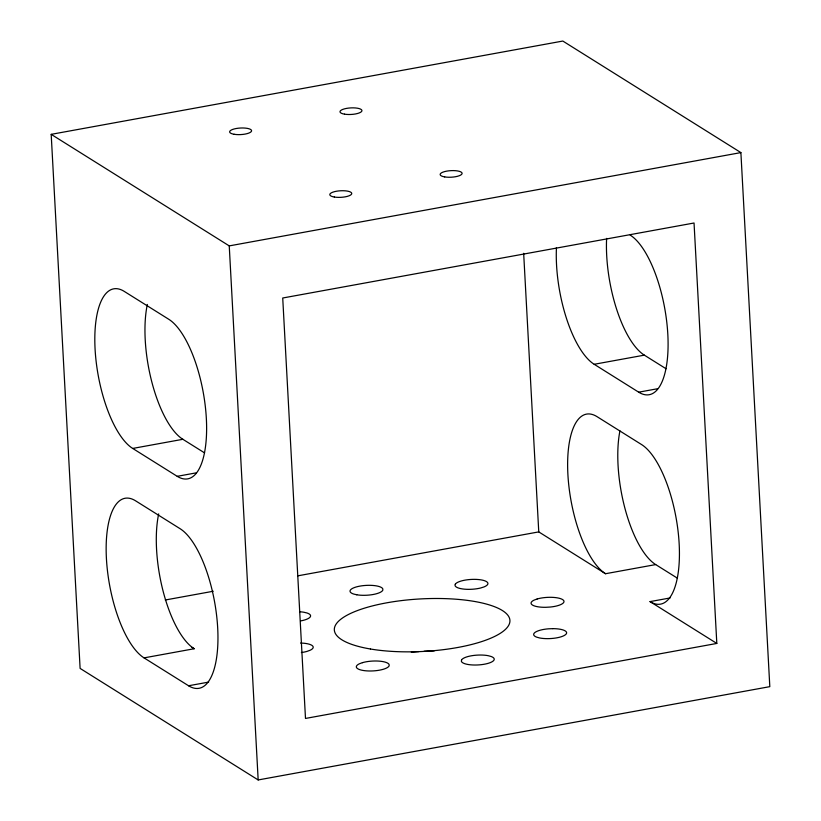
<?xml version="1.0" encoding="UTF-8"?>
<svg xmlns="http://www.w3.org/2000/svg" width="821" height="821" viewBox="0 0 821 821"><rect width="100%" height="100%" fill="white"/><g stroke="black" fill="none" stroke-linecap="round" stroke-linejoin="round"><path stroke-width="1.23" d="M51.189 134.346L562.826 41.05L740.891 152.593L769.811 686.654L258.174 779.95L80.109 668.407L51.189 134.346L229.244 245.89L740.891 152.593M132.704 448.44L177.223 476.324A82.428 30.736 79.7 0 0 206.358 418.7A82.428 30.736 79.7 0 0 168.716 319.246L124.197 291.363A82.428 30.736 79.7 0 0 95.072 348.987A82.428 30.736 79.7 0 0 132.704 448.44L182.867 439.297L204.583 452.894M556.453 247.532A82.428 30.736 79.7 0 0 594.188 364.288L644.341 355.144L666.057 368.752M177.223 476.324L196.034 472.896M594.188 364.288L638.697 392.181L657.508 388.744M165.288 599.997L213.234 591.253M297.766 575.839L538.761 531.895L605.529 573.725L655.692 564.581L677.407 578.179M144.044 657.878L188.563 685.761A82.428 30.736 79.7 0 0 217.698 628.137A82.428 30.736 79.7 0 0 180.056 528.683L135.547 500.8A82.428 30.736 79.7 0 0 106.412 558.424A82.428 30.736 79.7 0 0 144.044 657.878L194.208 648.734A82.428 30.736 79.7 0 1 158.679 513.884M188.563 685.761L208.626 682.107M605.529 573.725A82.428 30.736 79.7 0 1 567.886 474.271A82.428 30.736 79.7 0 1 597.021 416.647L641.54 444.541A82.428 30.736 79.7 0 1 679.172 543.984A82.428 30.736 79.7 0 1 650.047 601.608L670.11 597.955M716.815 643.438L305.494 718.447L282.722 298.002L694.043 223.004L716.815 643.438L650.047 601.608M192.052 647.379L194.208 648.734M523.665 253.309L538.761 531.895M229.244 245.89L258.174 779.95M300.784 620.881A16.482 4.926 -3.1 0 0 306.91 612.959L303.801 612.23A16.482 4.926 -3.1 0 0 300.024 611.799M411.331 652.192A87.919 26.293 -3.1 0 1 418.926 651.566M424.057 651.248A87.919 26.293 -3.1 0 1 434.247 650.889M300.589 643.048A16.482 4.926 -3.1 0 1 310.03 650.294L307.064 651.371A16.482 4.926 -3.1 0 1 301.379 652.541M655.692 564.581A82.428 30.736 79.7 0 1 619.937 430.84M182.867 439.297A82.428 30.736 79.7 0 1 147.339 304.447M630.189 235.104A82.428 30.736 79.7 0 1 667.832 334.558A82.428 30.736 79.7 0 1 638.697 392.181M644.341 355.144A82.428 30.736 79.7 0 1 606.616 238.388M461.535 660.012L461.381 661.316A16.482 4.926 -3.1 0 0 483.538 664.363A16.482 4.926 -3.1 0 0 491.174 656.502L488.238 655.702A16.482 4.926 -3.1 0 0 461.535 660.012M455.275 584.244L455.039 585.537A16.482 4.926 -3.1 0 0 480.747 587.969L483.949 586.953A16.482 4.926 -3.1 0 0 478.571 579.554A16.482 4.926 -3.1 0 0 455.275 584.244M362.451 662.66L359.495 663.737A16.482 4.926 -3.1 0 0 366.884 670.89A16.482 4.926 -3.1 0 0 389.175 665.708L389.062 664.425A16.482 4.926 -3.1 0 0 362.451 662.66M537.18 598.971L534.225 600.059A16.482 4.926 -3.1 0 0 545.791 607.304L550.08 607.058A16.482 4.926 -3.1 0 0 562.58 599.566A16.482 4.926 -3.1 0 0 537.18 598.971M552.82 628.65L548.52 628.814A16.482 4.926 -3.1 0 0 536.77 637.188L539.705 637.979A16.482 4.926 -3.1 0 0 565.146 634.951A16.482 4.926 -3.1 0 0 552.82 628.65M356.786 594.784L353.677 594.045A16.482 4.926 -3.1 0 1 359.803 586.132A16.482 4.926 -3.1 0 1 382.75 588.749L382.853 590.032A16.482 4.926 -3.1 0 1 356.786 594.784M334.321 197.03A10.991 3.284 -3.1 0 0 351.696 193.859A10.991 3.284 -3.1 0 0 336.333 191.262A10.991 3.284 -3.1 0 0 334.321 197.03M344.512 114.16A10.991 3.284 -3.1 0 0 361.887 110.989A10.991 3.284 -3.1 0 0 346.524 108.393A10.991 3.284 -3.1 0 0 344.512 114.16M370.425 649A87.919 26.293 -3.1 0 0 509.441 623.652A87.919 26.293 -3.1 0 0 386.517 602.86A87.919 26.293 -3.1 0 0 370.425 649M234.159 134.285A10.991 3.284 -3.1 0 0 251.534 131.114A10.991 3.284 -3.1 0 0 236.171 128.517A10.991 3.284 -3.1 0 0 234.159 134.285M444.674 176.905A10.991 3.284 -3.1 0 0 462.049 173.734A10.991 3.284 -3.1 0 0 446.686 171.137A10.991 3.284 -3.1 0 0 444.674 176.905"/></g></svg>
